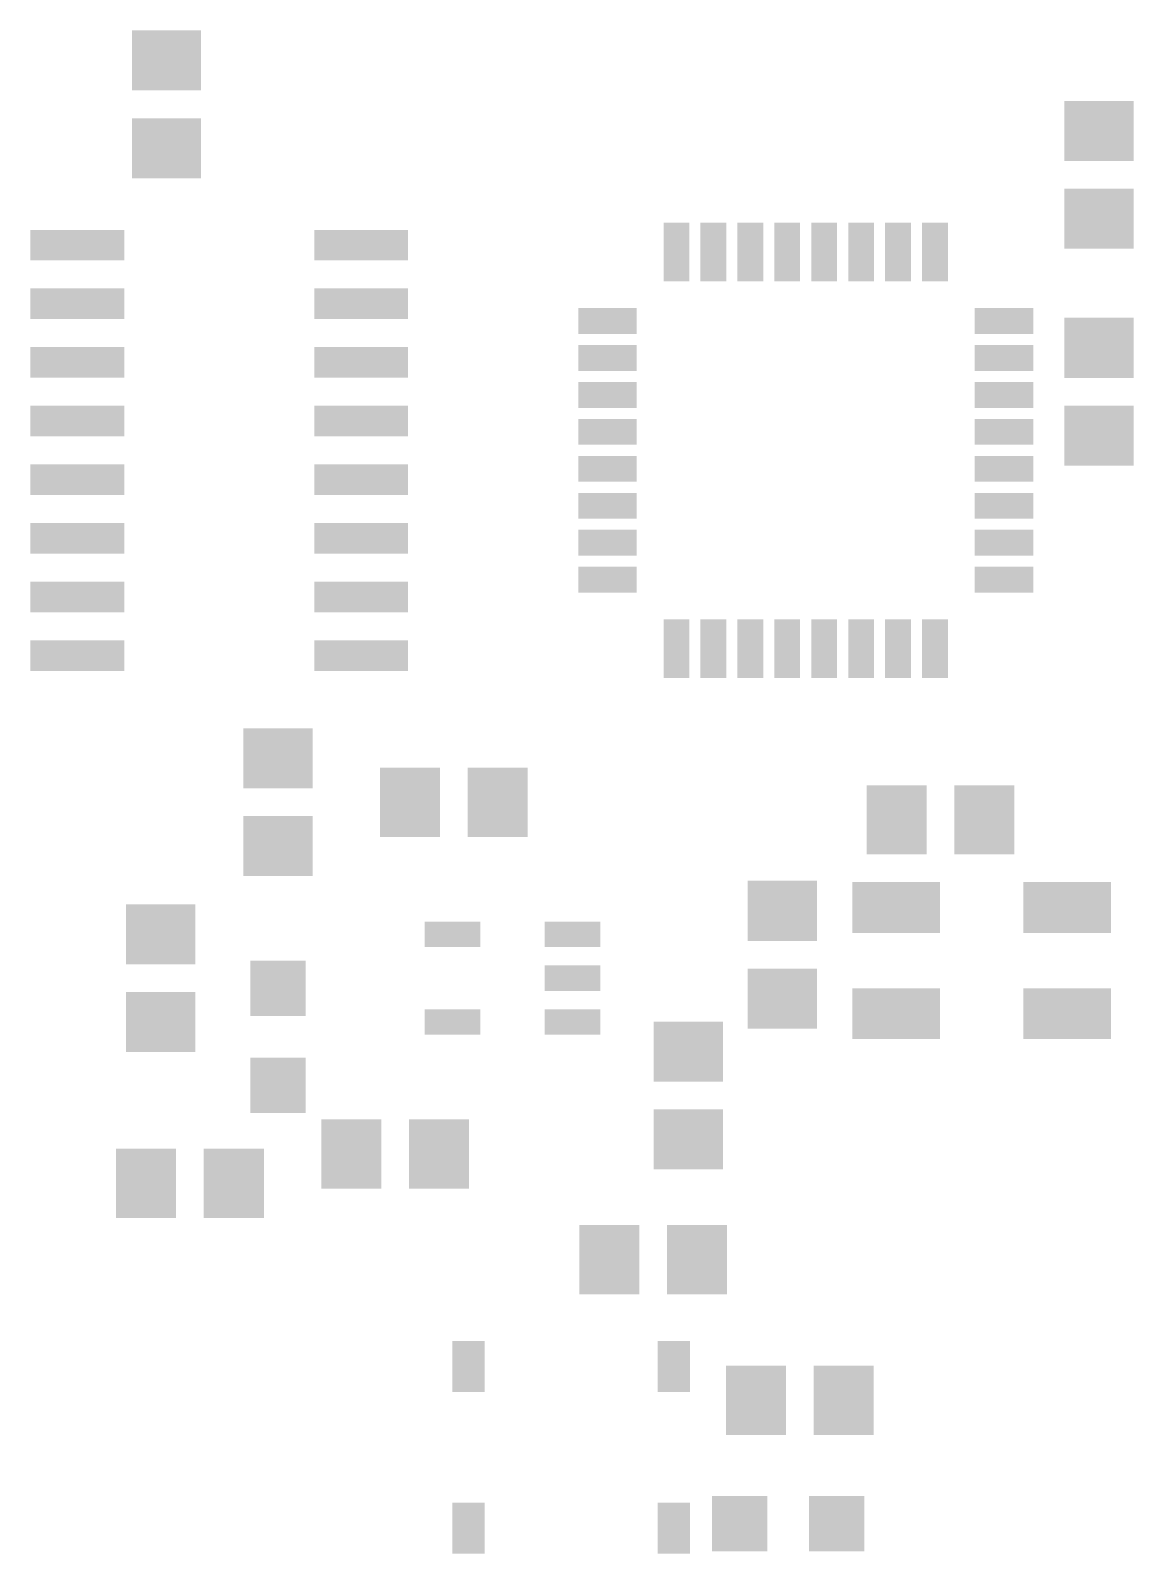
# Model space of a CAD drawing. Extents: x 8.6 to 32.5, y 4 to 37.
import ezdxf

# ---------------------------------------------------------------- set-up
doc = ezdxf.new("R2010")
doc.units = 0
doc.layers.add('31', color=253, linetype='CONTINUOUS')

# ---------------------------------------------------------------- blocks, each defined once
blk = doc.blocks.new('RECT')
blk.add_solid([(-0.5, -0.5), (0.5, -0.5), (-0.5, 0.5), (0.5, 0.5)])

msp = doc.modelspace()

# ---------------------------------------------------------------- block references
at = {"layer": '31'}
for p, xscale, yscale, rotation in [((11.557, 36.383), 1.3, 1.5, 90), ((31.75, 34.859), 1.3, 1.5, 90), ((11.557, 34.483), 1.3, 1.5, 90), ((31.75, 32.959), 1.3, 1.5, 90), ((9.6266, 32.385), 0.6604, 2.032, 90), ((15.7734, 32.385), 0.6604, 2.032, 90), ((9.6266, 31.115), 0.6604, 2.032, 90), ((15.7734, 31.115), 0.6604, 2.032, 90), ((31.75, 30.16), 1.3, 1.5, 90), ((9.6266, 29.845), 0.6604, 2.032, 90), ((15.7734, 29.845), 0.6604, 2.032, 90), ((9.6266, 28.575), 0.6604, 2.032, 90), ((15.7734, 28.575), 0.6604, 2.032, 90), ((31.75, 28.26), 1.3, 1.5, 90), ((9.6266, 27.305), 0.6604, 2.032, 90), ((15.7734, 27.305), 0.6604, 2.032, 90), ((9.6266, 26.035), 0.6604, 2.032, 90), ((15.7734, 26.035), 0.6604, 2.032, 90), ((9.6266, 24.765), 0.6604, 2.032, 90), ((15.7734, 24.765), 0.6604, 2.032, 90), ((9.6266, 23.495), 0.6604, 2.032, 90), ((15.7734, 23.495), 0.6604, 2.032, 90), ((13.97, 21.27), 1.3, 1.5, 270), ((16.83, 20.32), 1.3, 1.5, 180), ((18.73, 20.32), 1.3, 1.5, 180), ((13.97, 19.37), 1.3, 1.5, 270), ((24.892, 17.968), 1.3, 1.5, 270), ((11.43, 17.46), 1.3, 1.5, 90), ((17.7499, 17.46), 0.55, 1.2, 90), ((20.3501, 17.46), 0.55, 1.2, 90), ((20.3501, 16.51), 0.55, 1.2, 90), ((24.892, 16.068), 1.3, 1.5, 270), ((11.43, 15.56), 1.3, 1.5, 90), ((17.7499, 15.56), 0.55, 1.2, 90), ((20.3501, 15.56), 0.55, 1.2, 90), ((22.86, 14.92), 1.3, 1.5, 90), ((22.86, 13.02), 1.3, 1.5, 90), ((15.56, 12.7), 1.3, 1.5, 180), ((17.46, 12.7), 1.3, 1.5, 180), ((11.115, 12.065), 1.3, 1.5, 180), ((13.015, 12.065), 1.3, 1.5, 180), ((21.148, 10.414), 1.3, 1.5, 180), ((23.048, 10.414), 1.3, 1.5, 180), ((18.095, 8.1), 1.1, 0.7, 90), ((22.545, 8.1), 1.1, 0.7, 90), ((23.969, 4.699), 1.2, 1.2, 270), ((26.069, 4.699), 1.2, 1.2, 270), ((18.095, 4.6), 1.1, 0.7, 90), ((22.545, 4.6), 1.1, 0.7, 90)]:
    msp.add_blockref('RECT', p, dxfattribs=dict(at, xscale=xscale, yscale=yscale, rotation=rotation))
for p, xscale, yscale in [((22.6, 32.2326), 0.5588, 1.27), ((23.4, 32.2326), 0.5588, 1.27), ((24.2, 32.2326), 0.5588, 1.27), ((25, 32.2326), 0.5588, 1.27), ((25.8, 32.2326), 0.5588, 1.27), ((26.6, 32.2326), 0.5588, 1.27), ((27.4, 32.2326), 0.5588, 1.27), ((28.2, 32.2326), 0.5588, 1.27), ((21.1074, 30.74), 1.27, 0.5588), ((29.6926, 30.74), 1.27, 0.5588), ((21.1074, 29.94), 1.27, 0.5588), ((29.6926, 29.94), 1.27, 0.5588), ((21.1074, 29.14), 1.27, 0.5588), ((29.6926, 29.14), 1.27, 0.5588), ((21.1074, 28.34), 1.27, 0.5588), ((29.6926, 28.34), 1.27, 0.5588), ((21.1074, 27.54), 1.27, 0.5588), ((29.6926, 27.54), 1.27, 0.5588), ((21.1074, 26.74), 1.27, 0.5588), ((29.6926, 26.74), 1.27, 0.5588), ((21.1074, 25.94), 1.27, 0.5588), ((29.6926, 25.94), 1.27, 0.5588), ((21.1074, 25.14), 1.27, 0.5588), ((29.6926, 25.14), 1.27, 0.5588), ((22.6, 23.6474), 0.5588, 1.27), ((23.4, 23.6474), 0.5588, 1.27), ((24.2, 23.6474), 0.5588, 1.27), ((25, 23.6474), 0.5588, 1.27), ((25.8, 23.6474), 0.5588, 1.27), ((26.6, 23.6474), 0.5588, 1.27), ((27.4, 23.6474), 0.5588, 1.27), ((28.2, 23.6474), 0.5588, 1.27), ((27.371, 19.939), 1.3, 1.5), ((29.271, 19.939), 1.3, 1.5), ((27.36, 18.041), 1.9, 1.1), ((31.06, 18.041), 1.9, 1.1), ((13.97, 16.29), 1.2, 1.2), ((27.36, 15.741), 1.9, 1.1), ((31.06, 15.741), 1.9, 1.1), ((13.97, 14.19), 1.2, 1.2), ((24.323, 7.366), 1.3, 1.5), ((26.223, 7.366), 1.3, 1.5)]:
    msp.add_blockref('RECT', p, dxfattribs=dict(at, xscale=xscale, yscale=yscale))

doc.saveas('drawing.dxf')
